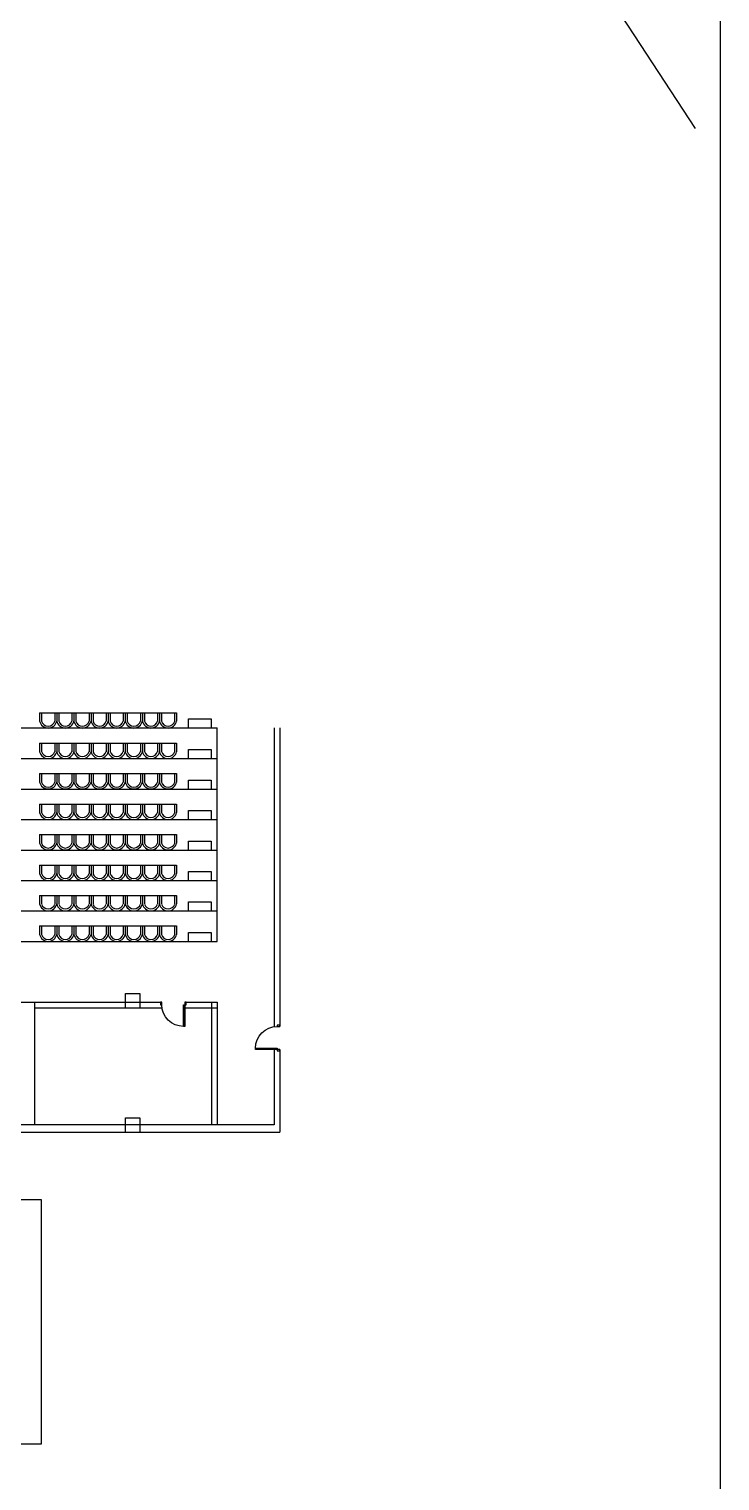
# Model space of a CAD drawing. Header units: millimetres. Extents: x -17017 to 2697, y 1903 to 18260.
# Drawn here: x -16947.28 to -16942.44, y 18223.7 to 18233.87 of the extents above; entities that cross this region are included whole.
import ezdxf

# ---------------------------------------------------------------- set-up
doc = ezdxf.new("R2010")
doc.units = ezdxf.units.MM
doc.linetypes.add('0', pattern=[0])
for name, color, linetype in [('1', 7, 'Continuous'), ('55', 7, 'Continuous'), ('A-Door', 150, 'Continuous'), ('A-Glaz', 92, 'Continuous'), ('NT', 1, 'Continuous'), ('OP-MOB-MOVIL', 8, 'Continuous')]:
    doc.layers.add(name, color=color, linetype=linetype)

# ---------------------------------------------------------------- blocks, each defined once
blk = doc.blocks.new('A$C087A3AA9')
at = {"layer": 'A-Door'}
for points in [[(853, 95), (853, 853), (805, 853), (805, 95)], [(47, 95), (47, 0), (0, 0), (0, 95)], [(900, 95), (900, 0), (853, 0), (853, 95)]]:
    blk.add_lwpolyline(points, close=True, dxfattribs=at)
at = {"layer": 'A-Glaz'}
blk.add_line((829, 853), (829, 95), dxfattribs=at)
at = {"layer": 'NT'}
blk.add_arc((805, 95), 758, 90, 180, dxfattribs=at)

msp = doc.modelspace()

# ---------------------------------------------------------------- linework, layer by layer
for p, q in [((-16947.953, 18227.058), (-16947.236, 18227.058)), ((-16947.236, 18227.058), (-16947.236, 18226.198))]:
    msp.add_line(p, q)
at = {"layer": '1'}
for p, q in [((-16947.201, 18229.085), (-16947.201, 18229.026)), ((-16947.201, 18229.085), (-16947.201, 18229.026)), ((-16947.201, 18229.085), (-16946.841, 18229.085)), ((-16947.187, 18229.085), (-16947.187, 18229.026)), ((-16947.095, 18229.085), (-16947.095, 18229.026)), ((-16947.081, 18229.085), (-16947.081, 18229.026)), ((-16947.081, 18229.085), (-16947.081, 18229.026)), ((-16947.067, 18229.085), (-16947.067, 18229.026)), ((-16946.975, 18229.085), (-16946.975, 18229.026)), ((-16946.961, 18229.085), (-16946.961, 18229.026)), ((-16946.961, 18229.085), (-16946.961, 18229.026)), ((-16946.947, 18229.085), (-16946.947, 18229.026)), ((-16946.855, 18229.085), (-16946.855, 18229.026)), ((-16946.841, 18229.085), (-16946.841, 18229.026)), ((-16946.841, 18229.085), (-16946.841, 18229.026)), ((-16946.841, 18229.085), (-16946.721, 18229.085)), ((-16946.827, 18229.085), (-16946.827, 18229.026)), ((-16946.735, 18229.085), (-16946.735, 18229.026)), ((-16946.721, 18229.085), (-16946.721, 18229.026)), ((-16946.721, 18229.085), (-16946.721, 18229.026)), ((-16946.721, 18229.085), (-16946.361, 18229.085)), ((-16946.707, 18229.085), (-16946.707, 18229.026)), ((-16946.615, 18229.085), (-16946.615, 18229.026)), ((-16946.601, 18229.085), (-16946.601, 18229.026)), ((-16946.601, 18229.085), (-16946.601, 18229.026)), ((-16946.587, 18229.085), (-16946.587, 18229.026)), ((-16946.495, 18229.085), (-16946.495, 18229.026)), ((-16946.481, 18229.085), (-16946.481, 18229.026)), ((-16946.481, 18229.085), (-16946.481, 18229.026)), ((-16946.467, 18229.085), (-16946.467, 18229.026)), ((-16946.375, 18229.085), (-16946.375, 18229.026)), ((-16946.361, 18229.085), (-16946.361, 18229.026)), ((-16946.361, 18229.085), (-16946.361, 18229.026)), ((-16946.361, 18229.085), (-16946.241, 18229.085)), ((-16946.347, 18229.085), (-16946.347, 18229.026)), ((-16946.255, 18229.085), (-16946.255, 18229.026)), ((-16946.241, 18229.085), (-16946.241, 18229.026)), ((-16946.241, 18229.085), (-16946.241, 18229.026)), ((-16955.348, 18228.978), (-16946.721, 18228.978)), ((-16946.758, 18228.978), (-16945.958, 18228.978)), ((-16945.958, 18227.483), (-16945.958, 18228.978)), ((-16945.558, 18228.978), (-16945.558, 18226.885)), ((-16945.518, 18228.978), (-16945.518, 18226.886)), ((-16947.201, 18228.872), (-16947.201, 18228.812)), ((-16947.201, 18228.872), (-16947.201, 18228.812)), ((-16947.201, 18228.872), (-16946.841, 18228.872)), ((-16947.187, 18228.872), (-16947.187, 18228.812)), ((-16947.095, 18228.872), (-16947.095, 18228.812)), ((-16947.081, 18228.872), (-16947.081, 18228.812)), ((-16947.081, 18228.872), (-16947.081, 18228.812)), ((-16947.067, 18228.872), (-16947.067, 18228.812)), ((-16946.975, 18228.872), (-16946.975, 18228.812)), ((-16946.961, 18228.872), (-16946.961, 18228.812)), ((-16946.961, 18228.872), (-16946.961, 18228.812)), ((-16946.947, 18228.872), (-16946.947, 18228.812)), ((-16946.855, 18228.872), (-16946.855, 18228.812)), ((-16946.841, 18228.872), (-16946.841, 18228.812)), ((-16946.841, 18228.872), (-16946.841, 18228.812)), ((-16946.841, 18228.872), (-16946.721, 18228.872)), ((-16946.827, 18228.872), (-16946.827, 18228.812)), ((-16946.735, 18228.872), (-16946.735, 18228.812)), ((-16946.721, 18228.872), (-16946.721, 18228.812)), ((-16946.721, 18228.872), (-16946.721, 18228.812)), ((-16946.721, 18228.872), (-16946.361, 18228.872)), ((-16946.707, 18228.872), (-16946.707, 18228.812)), ((-16946.615, 18228.872), (-16946.615, 18228.812)), ((-16946.601, 18228.872), (-16946.601, 18228.812)), ((-16946.601, 18228.872), (-16946.601, 18228.812)), ((-16946.587, 18228.872), (-16946.587, 18228.812)), ((-16946.495, 18228.872), (-16946.495, 18228.812)), ((-16946.481, 18228.872), (-16946.481, 18228.812)), ((-16946.481, 18228.872), (-16946.481, 18228.812)), ((-16946.467, 18228.872), (-16946.467, 18228.812)), ((-16946.375, 18228.872), (-16946.375, 18228.812)), ((-16946.361, 18228.872), (-16946.361, 18228.812)), ((-16946.361, 18228.872), (-16946.361, 18228.812)), ((-16946.361, 18228.872), (-16946.241, 18228.872)), ((-16946.347, 18228.872), (-16946.347, 18228.812)), ((-16946.255, 18228.872), (-16946.255, 18228.812)), ((-16946.241, 18228.872), (-16946.241, 18228.812)), ((-16946.241, 18228.872), (-16946.241, 18228.812)), ((-16955.348, 18228.764), (-16946.721, 18228.764)), ((-16946.758, 18228.764), (-16945.958, 18228.764)), ((-16947.201, 18228.658), (-16947.201, 18228.599)), ((-16947.201, 18228.658), (-16947.201, 18228.599)), ((-16947.201, 18228.658), (-16946.841, 18228.658)), ((-16947.187, 18228.658), (-16947.187, 18228.599)), ((-16947.095, 18228.658), (-16947.095, 18228.599)), ((-16947.081, 18228.658), (-16947.081, 18228.599)), ((-16947.081, 18228.658), (-16947.081, 18228.599)), ((-16947.067, 18228.658), (-16947.067, 18228.599)), ((-16946.975, 18228.658), (-16946.975, 18228.599)), ((-16946.961, 18228.658), (-16946.961, 18228.599)), ((-16946.961, 18228.658), (-16946.961, 18228.599)), ((-16946.947, 18228.658), (-16946.947, 18228.599)), ((-16946.855, 18228.658), (-16946.855, 18228.599)), ((-16946.841, 18228.658), (-16946.841, 18228.599)), ((-16946.841, 18228.658), (-16946.841, 18228.599)), ((-16946.841, 18228.658), (-16946.721, 18228.658)), ((-16946.827, 18228.658), (-16946.827, 18228.599)), ((-16946.735, 18228.658), (-16946.735, 18228.599)), ((-16946.721, 18228.658), (-16946.721, 18228.599)), ((-16946.721, 18228.658), (-16946.721, 18228.599)), ((-16946.721, 18228.658), (-16946.361, 18228.658)), ((-16946.707, 18228.658), (-16946.707, 18228.599)), ((-16946.615, 18228.658), (-16946.615, 18228.599)), ((-16946.601, 18228.658), (-16946.601, 18228.599)), ((-16946.601, 18228.658), (-16946.601, 18228.599)), ((-16946.587, 18228.658), (-16946.587, 18228.599)), ((-16946.495, 18228.658), (-16946.495, 18228.599)), ((-16946.481, 18228.658), (-16946.481, 18228.599)), ((-16946.481, 18228.658), (-16946.481, 18228.599)), ((-16946.467, 18228.658), (-16946.467, 18228.599)), ((-16946.375, 18228.658), (-16946.375, 18228.599)), ((-16946.361, 18228.658), (-16946.361, 18228.599)), ((-16946.361, 18228.658), (-16946.361, 18228.599)), ((-16946.361, 18228.658), (-16946.241, 18228.658)), ((-16946.347, 18228.658), (-16946.347, 18228.599)), ((-16946.255, 18228.658), (-16946.255, 18228.599)), ((-16946.241, 18228.658), (-16946.241, 18228.599)), ((-16946.241, 18228.658), (-16946.241, 18228.599)), ((-16955.348, 18228.55), (-16946.721, 18228.55)), ((-16946.758, 18228.55), (-16945.958, 18228.55)), ((-16947.201, 18228.445), (-16947.201, 18228.385)), ((-16947.201, 18228.445), (-16947.201, 18228.385)), ((-16947.201, 18228.445), (-16946.841, 18228.445)), ((-16947.187, 18228.445), (-16947.187, 18228.385)), ((-16947.095, 18228.445), (-16947.095, 18228.385)), ((-16947.081, 18228.445), (-16947.081, 18228.385)), ((-16947.081, 18228.445), (-16947.081, 18228.385)), ((-16947.067, 18228.445), (-16947.067, 18228.385)), ((-16946.975, 18228.445), (-16946.975, 18228.385)), ((-16946.961, 18228.445), (-16946.961, 18228.385)), ((-16946.961, 18228.445), (-16946.961, 18228.385)), ((-16946.947, 18228.445), (-16946.947, 18228.385)), ((-16946.855, 18228.445), (-16946.855, 18228.385)), ((-16946.841, 18228.445), (-16946.841, 18228.385)), ((-16946.841, 18228.445), (-16946.841, 18228.385)), ((-16946.841, 18228.445), (-16946.721, 18228.445)), ((-16946.827, 18228.445), (-16946.827, 18228.385)), ((-16946.735, 18228.445), (-16946.735, 18228.385)), ((-16946.721, 18228.445), (-16946.721, 18228.385)), ((-16946.721, 18228.445), (-16946.721, 18228.385)), ((-16946.721, 18228.445), (-16946.361, 18228.445)), ((-16946.707, 18228.445), (-16946.707, 18228.385)), ((-16946.615, 18228.445), (-16946.615, 18228.385)), ((-16946.601, 18228.445), (-16946.601, 18228.385)), ((-16946.601, 18228.445), (-16946.601, 18228.385)), ((-16946.587, 18228.445), (-16946.587, 18228.385)), ((-16946.495, 18228.445), (-16946.495, 18228.385)), ((-16946.481, 18228.445), (-16946.481, 18228.385)), ((-16946.481, 18228.445), (-16946.481, 18228.385)), ((-16946.467, 18228.445), (-16946.467, 18228.385)), ((-16946.375, 18228.445), (-16946.375, 18228.385)), ((-16946.361, 18228.445), (-16946.361, 18228.385)), ((-16946.361, 18228.445), (-16946.361, 18228.385)), ((-16946.361, 18228.445), (-16946.241, 18228.445)), ((-16946.347, 18228.445), (-16946.347, 18228.385)), ((-16946.255, 18228.445), (-16946.255, 18228.385)), ((-16946.241, 18228.445), (-16946.241, 18228.385)), ((-16946.241, 18228.445), (-16946.241, 18228.385)), ((-16955.348, 18228.337), (-16946.721, 18228.337)), ((-16946.758, 18228.337), (-16945.958, 18228.337)), ((-16947.201, 18228.231), (-16947.201, 18228.172)), ((-16947.201, 18228.231), (-16947.201, 18228.172)), ((-16947.201, 18228.231), (-16946.841, 18228.231)), ((-16947.187, 18228.231), (-16947.187, 18228.172)), ((-16947.095, 18228.231), (-16947.095, 18228.172)), ((-16947.081, 18228.231), (-16947.081, 18228.172)), ((-16947.081, 18228.231), (-16947.081, 18228.172)), ((-16947.067, 18228.231), (-16947.067, 18228.172)), ((-16946.975, 18228.231), (-16946.975, 18228.172)), ((-16946.961, 18228.231), (-16946.961, 18228.172)), ((-16946.961, 18228.231), (-16946.961, 18228.172)), ((-16946.947, 18228.231), (-16946.947, 18228.172)), ((-16946.855, 18228.231), (-16946.855, 18228.172)), ((-16946.841, 18228.231), (-16946.841, 18228.172)), ((-16946.841, 18228.231), (-16946.841, 18228.172)), ((-16946.841, 18228.231), (-16946.721, 18228.231)), ((-16946.827, 18228.231), (-16946.827, 18228.172)), ((-16946.735, 18228.231), (-16946.735, 18228.172)), ((-16946.721, 18228.231), (-16946.721, 18228.172)), ((-16946.721, 18228.231), (-16946.721, 18228.172)), ((-16946.721, 18228.231), (-16946.361, 18228.231)), ((-16946.707, 18228.231), (-16946.707, 18228.172)), ((-16946.615, 18228.231), (-16946.615, 18228.172)), ((-16946.601, 18228.231), (-16946.601, 18228.172)), ((-16946.601, 18228.231), (-16946.601, 18228.172)), ((-16946.587, 18228.231), (-16946.587, 18228.172)), ((-16946.495, 18228.231), (-16946.495, 18228.172)), ((-16946.481, 18228.231), (-16946.481, 18228.172)), ((-16946.481, 18228.231), (-16946.481, 18228.172)), ((-16946.467, 18228.231), (-16946.467, 18228.172)), ((-16946.375, 18228.231), (-16946.375, 18228.172)), ((-16946.361, 18228.231), (-16946.361, 18228.172)), ((-16946.361, 18228.231), (-16946.361, 18228.172)), ((-16946.361, 18228.231), (-16946.241, 18228.231)), ((-16946.347, 18228.231), (-16946.347, 18228.172)), ((-16946.255, 18228.231), (-16946.255, 18228.172)), ((-16946.241, 18228.231), (-16946.241, 18228.172)), ((-16946.241, 18228.231), (-16946.241, 18228.172)), ((-16955.348, 18228.123), (-16946.721, 18228.123)), ((-16946.758, 18228.123), (-16945.958, 18228.123)), ((-16947.201, 18228.018), (-16947.201, 18227.958)), ((-16947.201, 18228.018), (-16947.201, 18227.958)), ((-16947.201, 18228.018), (-16946.841, 18228.018)), ((-16947.187, 18228.018), (-16947.187, 18227.958)), ((-16947.095, 18228.018), (-16947.095, 18227.958)), ((-16947.081, 18228.018), (-16947.081, 18227.958)), ((-16947.081, 18228.018), (-16947.081, 18227.958)), ((-16947.067, 18228.018), (-16947.067, 18227.958)), ((-16946.975, 18228.018), (-16946.975, 18227.958)), ((-16946.961, 18228.018), (-16946.961, 18227.958)), ((-16946.961, 18228.018), (-16946.961, 18227.958)), ((-16946.947, 18228.018), (-16946.947, 18227.958)), ((-16946.855, 18228.018), (-16946.855, 18227.958)), ((-16946.841, 18228.018), (-16946.841, 18227.958)), ((-16946.841, 18228.018), (-16946.841, 18227.958)), ((-16946.841, 18228.018), (-16946.721, 18228.018)), ((-16946.827, 18228.018), (-16946.827, 18227.958)), ((-16946.735, 18228.018), (-16946.735, 18227.958)), ((-16946.721, 18228.018), (-16946.721, 18227.958)), ((-16946.721, 18228.018), (-16946.721, 18227.958)), ((-16946.721, 18228.018), (-16946.361, 18228.018)), ((-16946.707, 18228.018), (-16946.707, 18227.958)), ((-16946.615, 18228.018), (-16946.615, 18227.958)), ((-16946.601, 18228.018), (-16946.601, 18227.958)), ((-16946.601, 18228.018), (-16946.601, 18227.958)), ((-16946.587, 18228.018), (-16946.587, 18227.958)), ((-16946.495, 18228.018), (-16946.495, 18227.958)), ((-16946.481, 18228.018), (-16946.481, 18227.958)), ((-16946.481, 18228.018), (-16946.481, 18227.958)), ((-16946.467, 18228.018), (-16946.467, 18227.958)), ((-16946.375, 18228.018), (-16946.375, 18227.958)), ((-16946.361, 18228.018), (-16946.361, 18227.958)), ((-16946.361, 18228.018), (-16946.361, 18227.958)), ((-16946.361, 18228.018), (-16946.241, 18228.018)), ((-16946.347, 18228.018), (-16946.347, 18227.958)), ((-16946.255, 18228.018), (-16946.255, 18227.958)), ((-16946.241, 18228.018), (-16946.241, 18227.958)), ((-16946.241, 18228.018), (-16946.241, 18227.958)), ((-16955.348, 18227.91), (-16946.721, 18227.91)), ((-16946.758, 18227.91), (-16945.958, 18227.91)), ((-16947.201, 18227.804), (-16947.201, 18227.745)), ((-16947.201, 18227.804), (-16947.201, 18227.745)), ((-16947.201, 18227.804), (-16946.841, 18227.804)), ((-16947.187, 18227.804), (-16947.187, 18227.745)), ((-16947.095, 18227.804), (-16947.095, 18227.745)), ((-16947.081, 18227.804), (-16947.081, 18227.745)), ((-16947.081, 18227.804), (-16947.081, 18227.745)), ((-16947.067, 18227.804), (-16947.067, 18227.745)), ((-16946.975, 18227.804), (-16946.975, 18227.745)), ((-16946.961, 18227.804), (-16946.961, 18227.745)), ((-16946.961, 18227.804), (-16946.961, 18227.745)), ((-16946.947, 18227.804), (-16946.947, 18227.745)), ((-16946.855, 18227.804), (-16946.855, 18227.745)), ((-16946.841, 18227.804), (-16946.841, 18227.745)), ((-16946.841, 18227.804), (-16946.841, 18227.745)), ((-16946.841, 18227.804), (-16946.721, 18227.804)), ((-16946.827, 18227.804), (-16946.827, 18227.745)), ((-16946.735, 18227.804), (-16946.735, 18227.745)), ((-16946.721, 18227.804), (-16946.721, 18227.745)), ((-16946.721, 18227.804), (-16946.721, 18227.745)), ((-16946.721, 18227.804), (-16946.361, 18227.804)), ((-16946.707, 18227.804), (-16946.707, 18227.745)), ((-16946.615, 18227.804), (-16946.615, 18227.745)), ((-16946.601, 18227.804), (-16946.601, 18227.745)), ((-16946.601, 18227.804), (-16946.601, 18227.745)), ((-16946.587, 18227.804), (-16946.587, 18227.745)), ((-16946.495, 18227.804), (-16946.495, 18227.745)), ((-16946.481, 18227.804), (-16946.481, 18227.745)), ((-16946.481, 18227.804), (-16946.481, 18227.745)), ((-16946.467, 18227.804), (-16946.467, 18227.745)), ((-16946.375, 18227.804), (-16946.375, 18227.745)), ((-16946.361, 18227.804), (-16946.361, 18227.745)), ((-16946.361, 18227.804), (-16946.361, 18227.745)), ((-16946.361, 18227.804), (-16946.241, 18227.804)), ((-16946.347, 18227.804), (-16946.347, 18227.745)), ((-16946.255, 18227.804), (-16946.255, 18227.745)), ((-16946.241, 18227.804), (-16946.241, 18227.745)), ((-16946.241, 18227.804), (-16946.241, 18227.745)), ((-16955.348, 18227.696), (-16946.721, 18227.696)), ((-16946.758, 18227.696), (-16945.958, 18227.696)), ((-16947.201, 18227.591), (-16947.201, 18227.531)), ((-16947.201, 18227.591), (-16947.201, 18227.531)), ((-16947.201, 18227.591), (-16946.841, 18227.591)), ((-16947.187, 18227.591), (-16947.187, 18227.531)), ((-16947.095, 18227.591), (-16947.095, 18227.531)), ((-16947.081, 18227.591), (-16947.081, 18227.531)), ((-16947.081, 18227.591), (-16947.081, 18227.531)), ((-16947.067, 18227.591), (-16947.067, 18227.531)), ((-16946.975, 18227.591), (-16946.975, 18227.531)), ((-16946.961, 18227.591), (-16946.961, 18227.531)), ((-16946.961, 18227.591), (-16946.961, 18227.531)), ((-16946.947, 18227.591), (-16946.947, 18227.531)), ((-16946.855, 18227.591), (-16946.855, 18227.531)), ((-16946.841, 18227.591), (-16946.841, 18227.531)), ((-16946.841, 18227.591), (-16946.841, 18227.531)), ((-16946.841, 18227.591), (-16946.721, 18227.591)), ((-16946.827, 18227.591), (-16946.827, 18227.531)), ((-16946.735, 18227.591), (-16946.735, 18227.531)), ((-16946.721, 18227.591), (-16946.721, 18227.531)), ((-16946.721, 18227.591), (-16946.721, 18227.531)), ((-16946.721, 18227.591), (-16946.361, 18227.591)), ((-16946.707, 18227.591), (-16946.707, 18227.531)), ((-16946.615, 18227.591), (-16946.615, 18227.531)), ((-16946.601, 18227.591), (-16946.601, 18227.531)), ((-16946.601, 18227.591), (-16946.601, 18227.531)), ((-16946.587, 18227.591), (-16946.587, 18227.531)), ((-16946.495, 18227.591), (-16946.495, 18227.531)), ((-16946.481, 18227.591), (-16946.481, 18227.531)), ((-16946.481, 18227.591), (-16946.481, 18227.531)), ((-16946.467, 18227.591), (-16946.467, 18227.531)), ((-16946.375, 18227.591), (-16946.375, 18227.531)), ((-16946.361, 18227.591), (-16946.361, 18227.531)), ((-16946.361, 18227.591), (-16946.361, 18227.531)), ((-16946.361, 18227.591), (-16946.241, 18227.591)), ((-16946.347, 18227.591), (-16946.347, 18227.531)), ((-16946.255, 18227.591), (-16946.255, 18227.531)), ((-16946.241, 18227.591), (-16946.241, 18227.531)), ((-16946.241, 18227.591), (-16946.241, 18227.531)), ((-16955.348, 18227.483), (-16946.721, 18227.483)), ((-16946.758, 18227.483), (-16945.958, 18227.483)), ((-16947.236, 18227.058), (-16946.344, 18227.058)), ((-16946.183, 18227.058), (-16945.958, 18227.058)), ((-16945.998, 18227.058), (-16945.998, 18226.198)), ((-16945.958, 18227.058), (-16945.958, 18226.198)), ((-16947.236, 18227.018), (-16946.343, 18227.018)), ((-16946.193, 18227.018), (-16945.958, 18227.018)), ((-16945.558, 18226.735), (-16945.558, 18226.198)), ((-16945.518, 18226.725), (-16945.518, 18226.146)), ((-16945.558, 18226.198), (-16955.748, 18226.198)), ((-16955.748, 18226.146), (-16945.518, 18226.146))]:
    msp.add_line(p, q, dxfattribs=at)
at = {"layer": '1', "color": 7, "linetype": 'Continuous'}
msp.add_lwpolyline([(-16942.607, 18233.178), (-16947.848, 18241.183), (-16949.926, 18244.189), (-16953.854, 18248.932), (-16956.66, 18251.644), (-16962.167, 18255.954)], dxfattribs=at)
at = {"layer": '1'}
for points in [[(-16946.158, 18228.978), (-16946.158, 18229.041), (-16945.999, 18229.041), (-16945.999, 18228.978)], [(-16946.158, 18228.764), (-16946.158, 18228.827), (-16945.999, 18228.827), (-16945.999, 18228.764)], [(-16946.158, 18228.55), (-16946.158, 18228.613), (-16945.999, 18228.613), (-16945.999, 18228.55)], [(-16946.158, 18228.337), (-16946.158, 18228.4), (-16945.999, 18228.4), (-16945.999, 18228.337)], [(-16946.158, 18228.123), (-16946.158, 18228.186), (-16945.999, 18228.186), (-16945.999, 18228.123)], [(-16946.158, 18227.91), (-16946.158, 18227.973), (-16945.999, 18227.973), (-16945.999, 18227.91)], [(-16946.158, 18227.696), (-16946.158, 18227.759), (-16945.999, 18227.759), (-16945.999, 18227.696)], [(-16946.158, 18227.483), (-16946.158, 18227.546), (-16945.999, 18227.546), (-16945.999, 18227.483)], [(-16946.6, 18227.018), (-16946.6, 18227.118), (-16946.5, 18227.118), (-16946.5, 18227.018)], [(-16946.6, 18226.146), (-16946.6, 18226.246), (-16946.5, 18226.246), (-16946.5, 18226.146)]]:
    msp.add_lwpolyline(points, dxfattribs=at)
for centre, radius, start, end in [((-16947.141, 18229.039), 0.0614, 192.3013, 347.6987), ((-16947.141, 18229.039), 0.0479, 196.121, 343.879), ((-16947.021, 18229.039), 0.0614, 192.3013, 347.6987), ((-16947.021, 18229.039), 0.0479, 196.121, 343.879), ((-16946.901, 18229.039), 0.0614, 192.3013, 347.6987), ((-16946.901, 18229.039), 0.0479, 196.121, 343.879), ((-16946.781, 18229.039), 0.0614, 192.3013, 347.6987), ((-16946.781, 18229.039), 0.0479, 196.121, 343.879), ((-16946.661, 18229.039), 0.0614, 192.3013, 347.6987), ((-16946.661, 18229.039), 0.0479, 196.121, 343.879), ((-16946.541, 18229.039), 0.0614, 192.3013, 347.6987), ((-16946.541, 18229.039), 0.0479, 196.121, 343.879), ((-16946.421, 18229.039), 0.0614, 192.3013, 347.6987), ((-16946.421, 18229.039), 0.0479, 196.121, 343.879), ((-16946.301, 18229.039), 0.0614, 192.3013, 347.6987), ((-16946.301, 18229.039), 0.0479, 196.121, 343.879), ((-16947.141, 18228.825), 0.0614, 192.3013, 347.6987), ((-16947.141, 18228.826), 0.0479, 196.121, 343.879), ((-16947.021, 18228.825), 0.0614, 192.3013, 347.6987), ((-16947.021, 18228.826), 0.0479, 196.121, 343.879), ((-16946.901, 18228.825), 0.0614, 192.3013, 347.6987), ((-16946.901, 18228.826), 0.0479, 196.121, 343.879), ((-16946.781, 18228.825), 0.0614, 192.3013, 347.6987), ((-16946.781, 18228.826), 0.0479, 196.121, 343.879), ((-16946.661, 18228.825), 0.0614, 192.3013, 347.6987), ((-16946.661, 18228.826), 0.0479, 196.121, 343.879), ((-16946.541, 18228.825), 0.0614, 192.3013, 347.6987), ((-16946.541, 18228.826), 0.0479, 196.121, 343.879), ((-16946.421, 18228.825), 0.0614, 192.3013, 347.6987), ((-16946.421, 18228.826), 0.0479, 196.121, 343.879), ((-16946.301, 18228.825), 0.0614, 192.3013, 347.6987), ((-16946.301, 18228.826), 0.0479, 196.121, 343.879), ((-16947.141, 18228.612), 0.0614, 192.3013, 347.6987), ((-16947.141, 18228.612), 0.0479, 196.121, 343.879), ((-16947.021, 18228.612), 0.0614, 192.3013, 347.6987), ((-16947.021, 18228.612), 0.0479, 196.121, 343.879), ((-16946.901, 18228.612), 0.0614, 192.3013, 347.6987), ((-16946.901, 18228.612), 0.0479, 196.121, 343.879), ((-16946.781, 18228.612), 0.0614, 192.3013, 347.6987), ((-16946.781, 18228.612), 0.0479, 196.121, 343.879), ((-16946.661, 18228.612), 0.0614, 192.3013, 347.6987), ((-16946.661, 18228.612), 0.0479, 196.121, 343.879), ((-16946.541, 18228.612), 0.0614, 192.3013, 347.6987), ((-16946.541, 18228.612), 0.0479, 196.121, 343.879), ((-16946.421, 18228.612), 0.0614, 192.3013, 347.6987), ((-16946.421, 18228.612), 0.0479, 196.121, 343.879), ((-16946.301, 18228.612), 0.0614, 192.3013, 347.6987), ((-16946.301, 18228.612), 0.0479, 196.121, 343.879), ((-16947.141, 18228.398), 0.0614, 192.3013, 347.6987), ((-16947.141, 18228.399), 0.0479, 196.121, 343.879), ((-16947.021, 18228.398), 0.0614, 192.3013, 347.6987), ((-16947.021, 18228.399), 0.0479, 196.121, 343.879), ((-16946.901, 18228.398), 0.0614, 192.3013, 347.6987), ((-16946.901, 18228.399), 0.0479, 196.121, 343.879), ((-16946.781, 18228.398), 0.0614, 192.3013, 347.6987), ((-16946.781, 18228.399), 0.0479, 196.121, 343.879), ((-16946.661, 18228.398), 0.0614, 192.3013, 347.6987), ((-16946.661, 18228.399), 0.0479, 196.121, 343.879), ((-16946.541, 18228.398), 0.0614, 192.3013, 347.6987), ((-16946.541, 18228.399), 0.0479, 196.121, 343.879), ((-16946.421, 18228.398), 0.0614, 192.3013, 347.6987), ((-16946.421, 18228.399), 0.0479, 196.121, 343.879), ((-16946.301, 18228.398), 0.0614, 192.3013, 347.6987), ((-16946.301, 18228.399), 0.0479, 196.121, 343.879), ((-16947.141, 18228.185), 0.0614, 192.3013, 347.6987), ((-16947.141, 18228.185), 0.0479, 196.121, 343.879), ((-16947.021, 18228.185), 0.0614, 192.3013, 347.6987), ((-16947.021, 18228.185), 0.0479, 196.121, 343.879), ((-16946.901, 18228.185), 0.0614, 192.3013, 347.6987), ((-16946.901, 18228.185), 0.0479, 196.121, 343.879), ((-16946.781, 18228.185), 0.0614, 192.3013, 347.6987), ((-16946.781, 18228.185), 0.0479, 196.121, 343.879), ((-16946.661, 18228.185), 0.0614, 192.3013, 347.6987), ((-16946.661, 18228.185), 0.0479, 196.121, 343.879), ((-16946.541, 18228.185), 0.0614, 192.3013, 347.6987), ((-16946.541, 18228.185), 0.0479, 196.121, 343.879), ((-16946.421, 18228.185), 0.0614, 192.3013, 347.6987), ((-16946.421, 18228.185), 0.0479, 196.121, 343.879), ((-16946.301, 18228.185), 0.0614, 192.3013, 347.6987), ((-16946.301, 18228.185), 0.0479, 196.121, 343.879), ((-16947.141, 18227.971), 0.0614, 192.3013, 347.6987), ((-16947.141, 18227.971), 0.0479, 196.121, 343.879), ((-16947.021, 18227.971), 0.0614, 192.3013, 347.6987), ((-16947.021, 18227.971), 0.0479, 196.121, 343.879), ((-16946.901, 18227.971), 0.0614, 192.3013, 347.6987), ((-16946.901, 18227.971), 0.0479, 196.121, 343.879), ((-16946.781, 18227.971), 0.0614, 192.3013, 347.6987), ((-16946.781, 18227.971), 0.0479, 196.121, 343.879), ((-16946.661, 18227.971), 0.0614, 192.3013, 347.6987), ((-16946.661, 18227.971), 0.0479, 196.121, 343.879), ((-16946.541, 18227.971), 0.0614, 192.3013, 347.6987), ((-16946.541, 18227.971), 0.0479, 196.121, 343.879), ((-16946.421, 18227.971), 0.0614, 192.3013, 347.6987), ((-16946.421, 18227.971), 0.0479, 196.121, 343.879), ((-16946.301, 18227.971), 0.0614, 192.3013, 347.6987), ((-16946.301, 18227.971), 0.0479, 196.121, 343.879), ((-16947.141, 18227.758), 0.0614, 192.3013, 347.6987), ((-16947.141, 18227.758), 0.0479, 196.121, 343.879), ((-16947.021, 18227.758), 0.0614, 192.3013, 347.6987), ((-16947.021, 18227.758), 0.0479, 196.121, 343.879), ((-16946.901, 18227.758), 0.0614, 192.3013, 347.6987), ((-16946.901, 18227.758), 0.0479, 196.121, 343.879), ((-16946.781, 18227.758), 0.0614, 192.3013, 347.6987), ((-16946.781, 18227.758), 0.0479, 196.121, 343.879), ((-16946.661, 18227.758), 0.0614, 192.3013, 347.6987), ((-16946.661, 18227.758), 0.0479, 196.121, 343.879), ((-16946.541, 18227.758), 0.0614, 192.3013, 347.6987), ((-16946.541, 18227.758), 0.0479, 196.121, 343.879), ((-16946.421, 18227.758), 0.0614, 192.3013, 347.6987), ((-16946.421, 18227.758), 0.0479, 196.121, 343.879), ((-16946.301, 18227.758), 0.0614, 192.3013, 347.6987), ((-16946.301, 18227.758), 0.0479, 196.121, 343.879), ((-16947.141, 18227.544), 0.0614, 192.3013, 347.6987), ((-16947.141, 18227.544), 0.0479, 196.121, 343.879), ((-16947.021, 18227.544), 0.0614, 192.3013, 347.6987), ((-16947.021, 18227.544), 0.0479, 196.121, 343.879), ((-16946.901, 18227.544), 0.0614, 192.3013, 347.6987), ((-16946.901, 18227.544), 0.0479, 196.121, 343.879), ((-16946.781, 18227.544), 0.0614, 192.3013, 347.6987), ((-16946.781, 18227.544), 0.0479, 196.121, 343.879), ((-16946.661, 18227.544), 0.0614, 192.3013, 347.6987), ((-16946.661, 18227.544), 0.0479, 196.121, 343.879), ((-16946.541, 18227.544), 0.0614, 192.3013, 347.6987), ((-16946.541, 18227.544), 0.0479, 196.121, 343.879), ((-16946.421, 18227.544), 0.0614, 192.3013, 347.6987), ((-16946.421, 18227.544), 0.0479, 196.121, 343.879), ((-16946.301, 18227.544), 0.0614, 192.3013, 347.6987), ((-16946.301, 18227.544), 0.0479, 196.121, 343.879)]:
    msp.add_arc(centre, radius, start, end, dxfattribs=at)
at = {"layer": '55', "linetype": 'ByBlock'}
msp.add_lwpolyline([(-17017.435, 18260.274), (-16942.435, 18260.274), (-16942.435, 18205.274), (-17017.435, 18205.274)], close=True, dxfattribs=at)
at = {"layer": 'OP-MOB-MOVIL', "linetype": '0'}
msp.add_lwpolyline([(-16953.767, 18225.675), (-16947.19, 18225.675), (-16947.19, 18223.96), (-16953.767, 18223.96)], close=True, dxfattribs=at)

# ---------------------------------------------------------------- block references
at = {"layer": '1', "color": 0, "xscale": -0.0002, "yscale": 0.0002, "zscale": 0.0002}
for p, rotation in [((-16946.354, 18227.058), 180), ((-16945.518, 18226.896), 90)]:
    msp.add_blockref('A$C087A3AA9', p, dxfattribs=dict(at, rotation=rotation))

doc.saveas('drawing.dxf')
